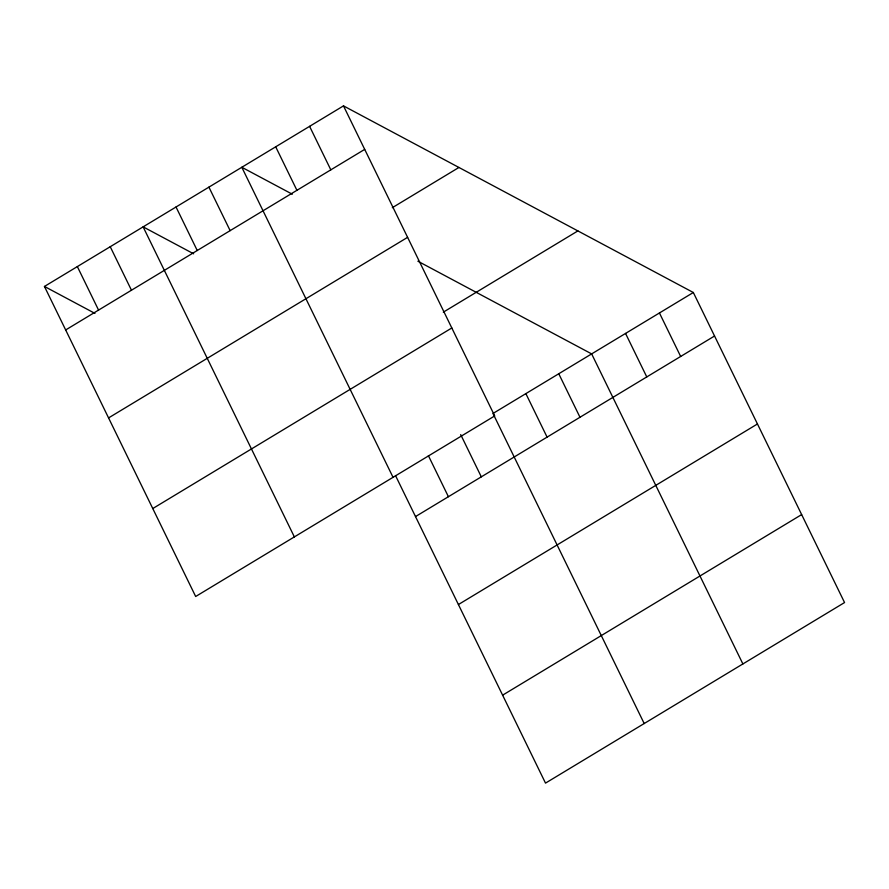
<?xml version="1.0" encoding="UTF-8"?>
<svg xmlns="http://www.w3.org/2000/svg" width="889" height="889" viewBox="0 0 889 889"><rect width="100%" height="100%" fill="white"/><g stroke="black" fill="none" stroke-linecap="round" stroke-linejoin="round"><path stroke-width="1.33" d="M343.487 105.88L494.706 415.93L195.669 596.497L44.45 286.447L343.487 105.88L693.331 292.503L844.55 602.553L545.513 783.12L395.505 475.559M65.675 329.952L364.701 149.385M392.316 207.693L458.935 167.465M108.569 417.908L407.607 237.341M443.311 312.172L577.883 230.918M152.775 508.541L451.812 327.974M693.331 292.503L492.973 413.485L644.192 723.535M415.507 516.576L714.545 336.009M458.413 604.542L757.45 423.975M502.618 695.165L801.645 514.598M292.325 194.213L241.819 167.276L393.038 477.326M417.874 261.199L591.652 353.9L742.882 663.95M193.635 253.798L143.129 226.862L294.359 536.912M44.45 286.447L94.956 313.395M659.438 312.972L680.663 356.478M625.545 333.431L646.77 376.936M558.759 373.758L579.984 417.263M525.866 393.627L547.091 437.132M460.691 434.588L481.305 476.848M309.594 126.338L330.819 169.855M428.398 455.69L448.412 496.718M275.701 146.807L296.926 190.313M208.915 187.135L230.14 230.64M176.022 206.993L197.247 250.509M110.236 246.72L131.461 290.225M77.343 266.578L98.568 310.094"/></g></svg>
